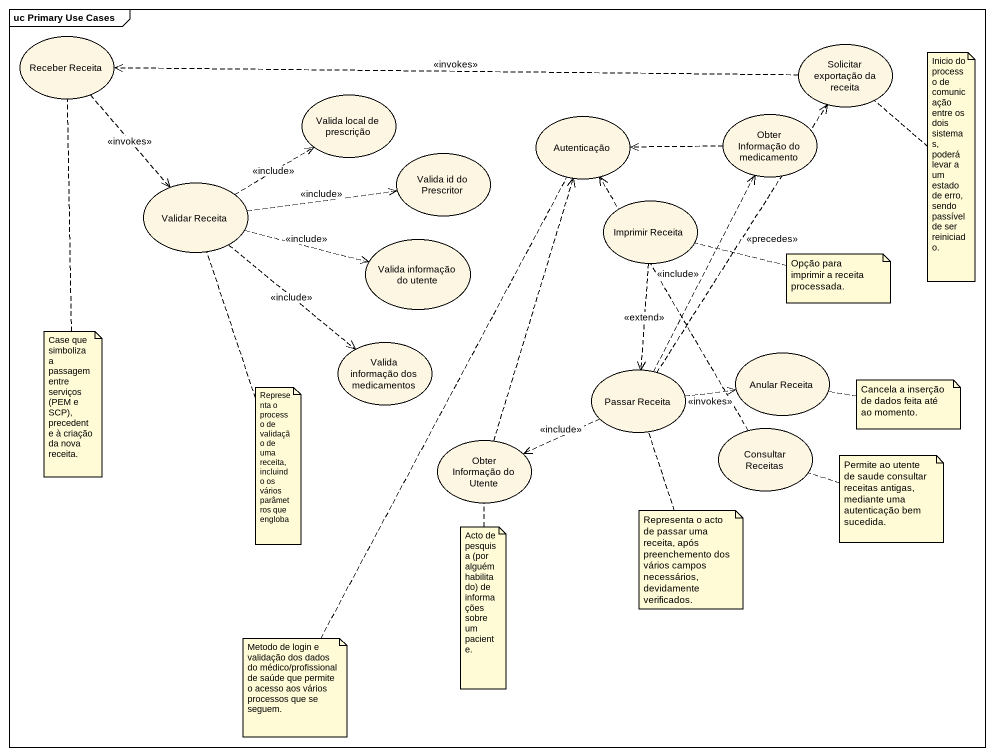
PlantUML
@startuml
mainframe uc Primary Use Cases
usecase "Receber Receita" as Receber_Receita
usecase "Solicitar exportação da receita" as Solicitar_exportação_da
usecase "Valida local de prescrição" as Valida_local_de_prescrição
usecase Autenticação
usecase "Obter Informação do medicamento" as Obter_Informação_do
usecase "Valida id do Prescritor" as Valida_id_do_Prescritor
usecase "Validar Receita" as Validar_Receita
usecase "Imprimir Receita" as Imprimir_Receita
usecase "Valida informação do utente" as Valida_informação_do_utente
usecase "Valida informação dos medicamentos" as Valida_informação_dos
usecase "Passar Receita" as Passar_Receita
usecase "Anular Receita" as Anular_Receita
usecase "Obter Informação do Utente" as Obter_Informação_do_Utente
usecase "Consultar Receitas" as Consultar_Receitas
Receber_Receita ..> Validar_Receita : <<invokes>>
Solicitar_exportação_da .left.> Receber_Receita : <<invokes>>
Obter_Informação_do .left.> Autenticação
Validar_Receita .up.> Valida_local_de_prescrição : <<include>>
Validar_Receita .right.> Valida_id_do_Prescritor : <<include>>
Validar_Receita .right.> Valida_informação_do_utente : <<include>>
Validar_Receita ..> Valida_informação_dos : <<include>>
Imprimir_Receita ..> Passar_Receita : <<extend>>
Passar_Receita .up.> Solicitar_exportação_da : <<precedes>>
Passar_Receita .up.> Obter_Informação_do : <<include>>
Passar_Receita .right.> Anular_Receita : <<invokes>>
Passar_Receita .left.> Obter_Informação_do_Utente : <<include>>
Obter_Informação_do_Utente .up.> Autenticação
Consultar_Receitas .up.> Autenticação
note bottom of Solicitar_exportação_da : Inicio do processo de comunicação entre os dois sistemas, poderá levar a um estado de erro, sendo passível de ser reiniciado.
note right of Imprimir_Receita : Opção para imprimir a receita processada.
note bottom of Receber_Receita : Case que simboliza a passagem entre serviços (PEM e SCP), precedente à criação da nova receita.
note bottom of Validar_Receita : Representa o processo de validação de uma receita, incluindo os vários parâmetros que engloba
note right of Anular_Receita : Cancela a inserção de dados feita até ao momento.
note right of Consultar_Receitas : Permite ao utente de saude consultar receitas antigas, mediante uma autenticação bem sucedida.
note bottom of Obter_Informação_do_Utente : Acto de pesquisa (por alguém habilitado) de informações sobre um paciente.
note bottom of Passar_Receita : Representa o acto de passar uma receita, após preenchemento dos vários campos necessários, devidamente verificados.
note bottom of Autenticação : Metodo de login e validação dos dados do médico/profissional de saúde que permite o acesso aos vários processos que se seguem.
@enduml
